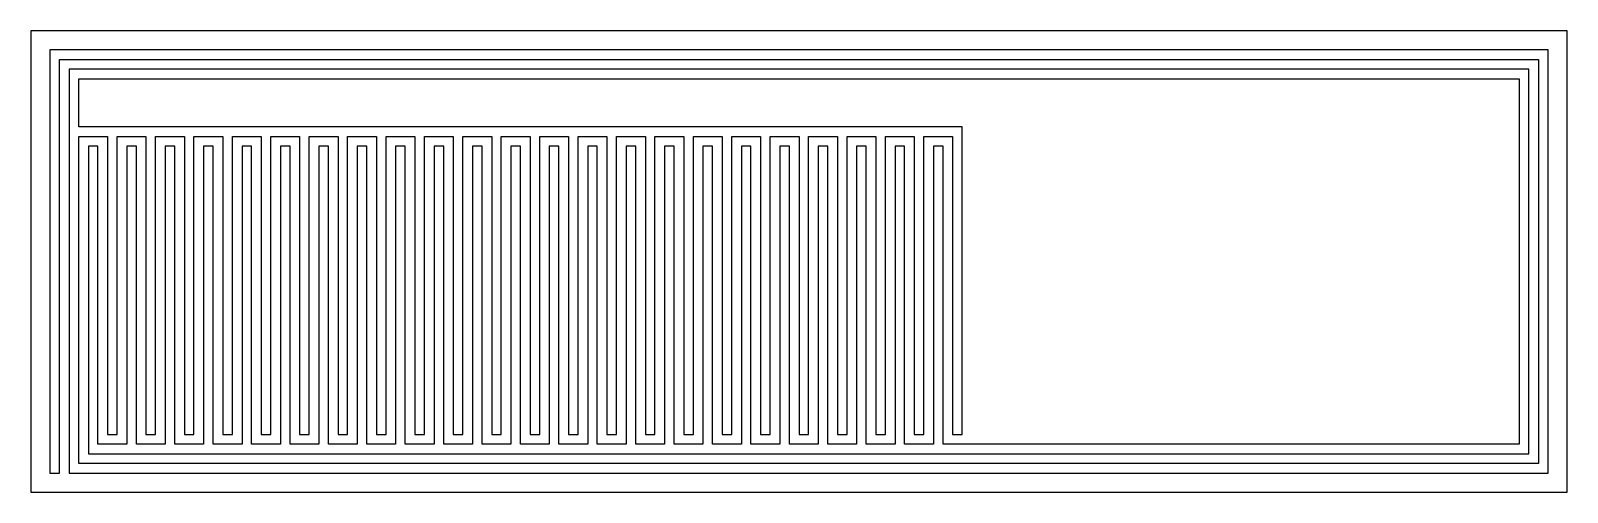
# Model space of a CAD drawing. Extents: x -20 to 20, y -6 to 6.
import ezdxf

# ---------------------------------------------------------------- set-up
doc = ezdxf.new("R2010")
doc.units = 0

msp = doc.modelspace()

# ---------------------------------------------------------------- linework, layer by layer
at = {"layer": 'COPPER (ANNEALED)'}
msp.add_lwpolyline([(-18.5, 3), (-18.5, -5), (19, -5), (19, 5), (-19, 5), (-19, -5.5), (19.5, -5.5), (19.5, 5.5), (-19.5, 5.5), (-19.5, -5.5), (-19.25, -5.5), (-19.25, 5.25), (19.25, 5.25), (19.25, -5.25), (-18.75, -5.25), (-18.75, 3.25), (-18, 3.25), (-18, -4.5), (-17.75, -4.5), (-17.75, 3.25), (-17, 3.25), (-17, -4.5), (-16.75, -4.5), (-16.75, 3.25), (-16, 3.25), (-16, -4.5), (-15.75, -4.5), (-15.75, 3.25), (-15, 3.25), (-15, -4.5), (-14.75, -4.5), (-14.75, 3.25), (-14, 3.25), (-14, -4.5), (-13.75, -4.5), (-13.75, 3.25), (-13, 3.25), (-13, -4.5), (-12.75, -4.5), (-12.75, 3.25), (-12, 3.25), (-12, -4.5), (-11.75, -4.5), (-11.75, 3.25), (-11, 3.25), (-11, -4.5), (-10.75, -4.5), (-10.75, 3.25), (-10, 3.25), (-10, -4.5), (-9.75, -4.5), (-9.75, 3.25), (-9, 3.25), (-9, -4.5), (-8.75, -4.5), (-8.75, 3.25), (-8, 3.25), (-8, -4.5), (-7.75, -4.5), (-7.75, 3.25), (-7, 3.25), (-7, -4.5), (-6.75, -4.5), (-6.75, 3.25), (-6, 3.25), (-6, -4.5), (-5.75, -4.5), (-5.75, 3.25), (-5, 3.25), (-5, -4.5), (-4.75, -4.5), (-4.75, 3.25), (-4, 3.25), (-4, -4.5), (-3.75, -4.5), (-3.75, 3.25), (-3, 3.25), (-3, -4.5), (-2.75, -4.5), (-2.75, 3.25), (-2, 3.25), (-2, -4.5), (-1.75, -4.5), (-1.75, 3.25), (-1, 3.25), (-1, -4.5), (-0.75, -4.5), (-0.75, 3.25), (0, 3.25), (0, -4.5), (0.25, -4.5), (0.25, 3.25), (1, 3.25), (1, -4.5), (1.25, -4.5), (1.25, 3.25), (2, 3.25), (2, -4.5), (2.25, -4.5), (2.25, 3.25), (3, 3.25), (3, -4.5), (3.25, -4.5), (3.25, 3.25), (4, 3.25), (4, -4.5), (4.25, -4.5), (4.25, 3.5), (-18.75, 3.5), (-18.75, 4.75), (18.75, 4.75), (18.75, -4.75), (3.75, -4.75), (3.75, 3), (3.5, 3), (3.5, -4.75), (2.75, -4.75), (2.75, 3), (2.5, 3), (2.5, -4.75), (1.75, -4.75), (1.75, 3), (1.5, 3), (1.5, -4.75), (0.75, -4.75), (0.75, 3), (0.5, 3), (0.5, -4.75), (-0.25, -4.75), (-0.25, 3), (-0.5, 3), (-0.5, -4.75), (-1.25, -4.75), (-1.25, 3), (-1.5, 3), (-1.5, -4.75), (-2.25, -4.75), (-2.25, 3), (-2.5, 3), (-2.5, -4.75), (-3.25, -4.75), (-3.25, 3), (-3.5, 3), (-3.5, -4.75), (-4.25, -4.75), (-4.25, 3), (-4.5, 3), (-4.5, -4.75), (-5.25, -4.75), (-5.25, 3), (-5.5, 3), (-5.5, -4.75), (-6.25, -4.75), (-6.25, 3), (-6.5, 3), (-6.5, -4.75), (-7.25, -4.75), (-7.25, 3), (-7.5, 3), (-7.5, -4.75), (-8.25, -4.75), (-8.25, 3), (-8.5, 3), (-8.5, -4.75), (-9.25, -4.75), (-9.25, 3), (-9.5, 3), (-9.5, -4.75), (-10.25, -4.75), (-10.25, 3), (-10.5, 3), (-10.5, -4.75), (-11.25, -4.75), (-11.25, 3), (-11.5, 3), (-11.5, -4.75), (-12.25, -4.75), (-12.25, 3), (-12.5, 3), (-12.5, -4.75), (-13.25, -4.75), (-13.25, 3), (-13.5, 3), (-13.5, -4.75), (-14.25, -4.75), (-14.25, 3), (-14.5, 3), (-14.5, -4.75), (-15.25, -4.75), (-15.25, 3), (-15.5, 3), (-15.5, -4.75), (-16.25, -4.75), (-16.25, 3), (-16.5, 3), (-16.5, -4.75), (-17.25, -4.75), (-17.25, 3), (-17.5, 3), (-17.5, -4.75), (-18.25, -4.75), (-18.25, 3)], close=True, dxfattribs=at)
at = {"layer": 'FR-4 (LOSSY)'}
msp.add_lwpolyline([(-20, -6), (20, -6), (20, 6), (-20, 6)], close=True, dxfattribs=at)

doc.saveas('drawing.dxf')
